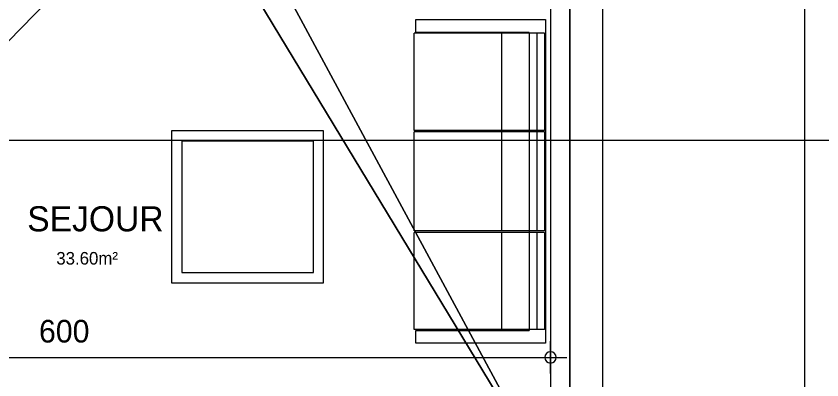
# Model space of a CAD drawing. Header units: metres. Extents: x 1.8 to 61.8, y -53.3 to -11.3.
# Drawn here: x 22.385 to 27.356, y -22.846 to -20.599 of the extents above; entities that cross this region are included whole.
import ezdxf
from ezdxf.enums import TextEntityAlignment as Align
from ezdxf.lldxf.tags import DXFTag

# ---------------------------------------------------------------- set-up
doc = ezdxf.new("R2010")
doc.units = ezdxf.units.M
doc.header["$MEASUREMENT"] = 0
for name, color, linetype in [('Calque commun', 7, 'Continuous'), ('Cotations', 7, 'Continuous'), ('Textes', 7, 'Continuous')]:
    doc.layers.add(name, color=color, linetype=linetype)
doc.styles.add('Century Gothic12', font='GOTHIC.TTF', dxfattribs={"height": 0.077575})
doc.styles.add('Century Gothic18', font='GOTHIC.TTF', dxfattribs={"height": 0.139636})
doc.styles.add('Century Gothic21', font='GOTHIC.TTF', dxfattribs={"height": 0.155151})
tags = doc.linetypes.add('DASHDOT2', pattern=[0.5, 0.25, -0.125, 0, -0.125]).pattern_tags.tags
tags[10:11] = [DXFTag(74, 4), DXFTag(75, 0), DXFTag(340, '0'), DXFTag(46, 1.0), DXFTag(50, 0.0), DXFTag(44, 0.0), DXFTag(45, 0.0)]
tags[8:9] = [DXFTag(74, 4), DXFTag(75, 0), DXFTag(340, '0'), DXFTag(46, 1.0), DXFTag(50, 0.0), DXFTag(44, 0.0), DXFTag(45, 0.0)]
tags[6:7] = [DXFTag(74, 4), DXFTag(75, 0), DXFTag(340, '0'), DXFTag(46, 1.0), DXFTag(50, 0.0), DXFTag(44, 0.0), DXFTag(45, 0.0)]
tags[4:5] = [DXFTag(74, 4), DXFTag(75, 0), DXFTag(340, '0'), DXFTag(46, 1.0), DXFTag(50, 0.0), DXFTag(44, 0.0), DXFTag(45, 0.0)]
tags = doc.linetypes.add('DOT2', pattern=[0.125, 0, -0.125]).pattern_tags.tags
tags[6:7] = [DXFTag(74, 4), DXFTag(75, 0), DXFTag(340, '0'), DXFTag(46, 1.0), DXFTag(50, 0.0), DXFTag(44, 0.0), DXFTag(45, 0.0)]
tags[4:5] = [DXFTag(74, 4), DXFTag(75, 0), DXFTag(340, '0'), DXFTag(46, 1.0), DXFTag(50, 0.0), DXFTag(44, 0.0), DXFTag(45, 0.0)]

# ---------------------------------------------------------------- blocks, each defined once
blk = doc.blocks.new('Block52090')
at = {"layer": 'Calque commun', "color": 7, "linetype": 'Continuous', "lineweight": 18}
blk.add_line((26.0015, -14.7998), (26.0015, -23.7998), dxfattribs=at)
at = {"layer": 'Calque commun', "color": 7, "linetype": 'Continuous', "lineweight": 9}
for p, q in [((25.8015, -14.9998), (25.8015, -23.5998)), ((25.6815, -15.1198), (25.6815, -23.4798))]:
    blk.add_line(p, q, dxfattribs=at)
blk = doc.blocks.new('DimLine52448')
at = {"layer": 'Calque commun', "color": 5, "linetype": 'Continuous', "lineweight": 9}
blk.add_line((27.2499, -23.7998, 0), (27.2499, -14.7998, 0), dxfattribs=at)
blk = doc.blocks.new('lrtbl3')
at = {"layer": 'Calque commun', "color": 8, "linetype": 'ByBlock', "lineweight": 9}
for p, q in [((0, 0), (0.6, 0)), ((0, -0.6), (0, 0)), ((0.6, 0), (0.6, -0.6)), ((0.04, -0.04), (0.56, -0.04)), ((0.04, -0.56), (0.04, -0.04)), ((0.56, -0.04), (0.56, -0.56)), ((0.56, -0.56), (0.04, -0.56)), ((0.6, -0.6), (0, -0.6))]:
    blk.add_line(p, q, dxfattribs=at)
blk = doc.blocks.new('sofa3')
at = {"layer": 'Calque commun', "color": 8, "linetype": 'ByBlock', "lineweight": 9}
for p, q in [((0, 0), (0, -0.8)), ((2, 0), (0, 0)), ((2, 0), (2, 0)), ((2, 0), (2, 0)), ((2, 0), (2, 0)), ((2, 0), (2, 0)), ((2, -0.8), (2, 0)), ((0.685, -0.0067), (0.085, -0.0067)), ((0.085, -0.0067), (0.085, -0.1)), ((0.685, -0.0067), (0.685, -0.1)), ((1.305, -0.0067), (0.695, -0.0067)), ((0.695, -0.0067), (0.695, -0.1)), ((1.305, -0.0067), (1.305, -0.1)), ((1.915, -0.0067), (1.315, -0.0067)), ((1.315, -0.0067), (1.315, -0.1)), ((1.915, -0.0067), (1.915, -0.1)), ((0.685, -0.054), (0.085, -0.054)), ((1.305, -0.054), (0.695, -0.054)), ((1.915, -0.054), (1.315, -0.054)), ((0.08, -0.1), (0.08, -0.1)), ((0.08, -0.1), (0.08, -0.1)), ((0.08, -0.1), (0.08, -0.1)), ((0.08, -0.1), (0.08, -0.1)), ((0.085, -0.1), (0.08, -0.1)), ((0.08, -0.74), (0.08, -0.1)), ((0.685, -0.1), (0.085, -0.1)), ((0.085, -0.1), (0.085, -0.14)), ((0.085, -0.11), (0.085, -0.11)), ((0.085, -0.11), (0.085, -0.11)), ((0.085, -0.14), (0.085, -0.81)), ((0.695, -0.1), (0.685, -0.1)), ((0.685, -0.1), (0.685, -0.14)), ((0.685, -0.11), (0.685, -0.11)), ((0.685, -0.11), (0.685, -0.11)), ((0.685, -0.14), (0.685, -0.81)), ((1.305, -0.1), (0.695, -0.1)), ((0.695, -0.1), (0.695, -0.14)), ((0.695, -0.11), (0.695, -0.11)), ((0.695, -0.11), (0.695, -0.11)), ((0.695, -0.14), (0.695, -0.81)), ((1.315, -0.1), (1.305, -0.1)), ((1.305, -0.1), (1.305, -0.14)), ((1.305, -0.11), (1.305, -0.11)), ((1.305, -0.11), (1.305, -0.11)), ((1.305, -0.14), (1.305, -0.81)), ((1.915, -0.1), (1.315, -0.1)), ((1.315, -0.1), (1.315, -0.14)), ((1.315, -0.11), (1.315, -0.11)), ((1.315, -0.11), (1.315, -0.11)), ((1.315, -0.14), (1.315, -0.81)), ((1.92, -0.1), (1.915, -0.1)), ((1.915, -0.1), (1.915, -0.14)), ((1.915, -0.11), (1.915, -0.11)), ((1.915, -0.11), (1.915, -0.11)), ((1.915, -0.14), (1.915, -0.81)), ((1.92, -0.1), (1.92, -0.1)), ((1.92, -0.1), (1.92, -0.1)), ((1.92, -0.1), (1.92, -0.1)), ((1.92, -0.1), (1.92, -0.1)), ((1.92, -0.1), (1.92, -0.74)), ((0.085, -0.27), (0.685, -0.27)), ((0.695, -0.27), (1.305, -0.27)), ((1.315, -0.27), (1.915, -0.27)), ((0.08, -0.76), (0.08, -0.74)), ((1.92, -0.74), (1.92, -0.76)), ((0.08, -0.8), (0.08, -0.76)), ((1.92, -0.76), (1.92, -0.8)), ((0, -0.8), (0, -0.8)), ((0, -0.8), (0, -0.8)), ((0, -0.8), (0.08, -0.8)), ((0.08, -0.8), (0.08, -0.8)), ((0.08, -0.8), (0.08, -0.8)), ((0.085, -0.81), (0.085, -0.81)), ((0.085, -0.81), (0.085, -0.81)), ((0.085, -0.81), (0.685, -0.81)), ((0.685, -0.81), (0.685, -0.81)), ((0.685, -0.81), (0.685, -0.81)), ((0.695, -0.81), (0.695, -0.81)), ((0.695, -0.81), (0.695, -0.81)), ((0.695, -0.81), (1.305, -0.81)), ((1.305, -0.81), (1.305, -0.81)), ((1.305, -0.81), (1.305, -0.81)), ((1.315, -0.81), (1.315, -0.81)), ((1.315, -0.81), (1.315, -0.81)), ((1.315, -0.81), (1.915, -0.81)), ((1.915, -0.81), (1.915, -0.81)), ((1.915, -0.81), (1.915, -0.81)), ((1.92, -0.8), (1.92, -0.8)), ((1.92, -0.8), (1.92, -0.8)), ((1.92, -0.8), (2, -0.8))]:
    blk.add_line(p, q, dxfattribs=at)
blk = doc.blocks.new('XMODULE1PGNONPMR2')
at = {"layer": 'Calque commun', "color": 5, "linetype": 'Continuous', "lineweight": 9}
blk.add_arc((0, 0), 0.5, 0, 359.99941, dxfattribs=at)
blk = doc.blocks.new('DimLine53340')
at = {"layer": 'Calque commun', "color": 5, "linetype": 'Continuous', "lineweight": 9}
for p, q in [((12.8815, -23.6782), (12.8815, -23.4782)), ((6.8815, -23.5782), (12.8815, -23.5782)), ((12.8815, -23.5782), (12.9815, -23.5782))]:
    blk.add_line(p, q, dxfattribs=at)
at = {"layer": 'Calque commun', "color": 5, "linetype": 'Continuous', "lineweight": 9, "xscale": 0.07000000029802322, "yscale": 0.07000000029802322, "zscale": 0.07000000029802322}
blk.add_blockref('XMODULE1PGNONPMR2', (12.8815, -23.5782), dxfattribs=at)
at = {"layer": 'Calque commun', "color": 5, "linetype": 'Continuous', "lineweight": 9, "style": 'Century Gothic18'}
blk.add_text('600', height=0.13964, dxfattribs=at).set_placement((9.8815, -23.5282), align=Align.BOTTOM_CENTER)
blk = doc.blocks.new('XMODULE1PGNONPMR75')
at = {"layer": 'Calque commun', "color": 0, "linetype": 'DOT2', "lineweight": -2, "extrusion": (0, 0, -1), "xscale": -1, "yscale": -1, "zscale": -1, "rotation": -90.00000000000001}
blk.add_blockref('sofa3', (-12.8509, -23.4912), dxfattribs=at)
at = {"layer": 'Calque commun', "color": 0, "linetype": 'DOT2', "lineweight": -2, "extrusion": (0, 0, -1), "xscale": -1.5625, "yscale": -1.5625, "zscale": -1.5625}
blk.add_blockref('lrtbl3', (-10.5437, -23.1174), dxfattribs=at)
at = {"layer": 'Calque commun', "color": 5, "linetype": 'Continuous', "lineweight": 9}
blk.add_blockref('DimLine53340', (0, 0), dxfattribs=at)
at = {"layer": 'Calque commun', "color": 9, "linetype": 'ByBlock', "lineweight": -2, "style": 'Century Gothic12'}
blk.add_text('33.60m²', height=0.07758, dxfattribs=at).set_placement((9.8324, -22.9274), align=Align.TOP_LEFT)
at = {"layer": 'Textes', "color": 5, "linetype": 'ByBlock', "lineweight": -2, "style": 'Century Gothic21'}
blk.add_text('SEJOUR', height=0.15515, dxfattribs=at).set_placement((9.6531, -22.6448), align=Align.TOP_LEFT)
at = {"layer": 'Calque commun', "color": 9, "linetype": 'Continuous', "lineweight": 9}
mesh = blk.add_polyface(dxfattribs=at)
corners = [(10.5815, -19.6512), (10.5815, -20.5513), (8.2215, -18.6712), (10.8615, -20.6013), (12.8815, -20.6013), (12.8815, -24.3512), (6.8815, -24.3512), (8.2215, -16.2714), (6.9215, -16.2714), (6.8815, -19.6158), (7.2216, -19.6158), (11.7015, -18.6712), (10.8615, -19.5712), (10.8615, -19.6512), (7.2216, -19.0635), (6.9215, -19.0635), (11.7015, -19.5712), (10.8615, -20.5513)]
mesh.append_faces([[corners[k] for k in face] for face in [(0, 12, 13)]], dxfattribs={"vtx0": -1, "color": 9})
mesh.append_faces([[corners[k] for k in face] for face in [(6, 1, 5)]], dxfattribs={"vtx0": -1, "vtx1": -1, "color": 9})
mesh.append_faces([[corners[k] for k in face] for face in [(1, 3, 5), (6, 10, 1), (0, 11, 12), (10, 2, 1), (14, 8, 2)]], dxfattribs={"vtx0": -1, "vtx1": -1, "vtx2": -1, "color": 9})
mesh.append_faces([[corners[k] for k in face] for face in [(0, 2, 11)]], dxfattribs={"vtx0": -1, "vtx2": -1, "color": 9})
mesh.append_faces([[corners[k] for k in face] for face in [(7, 2, 8), (16, 12, 11)]], dxfattribs={"vtx1": -1, "color": 9})
mesh.append_faces([[corners[k] for k in face] for face in [(0, 1, 2), (10, 14, 2)]], dxfattribs={"vtx1": -1, "vtx2": -1, "color": 9})
mesh.append_faces([[corners[k] for k in face] for face in [(3, 4, 5), (6, 9, 10), (14, 15, 8), (1, 17, 3)]], dxfattribs={"vtx2": -1, "color": 9})

msp = doc.modelspace()

# ---------------------------------------------------------------- linework, layer by layer
at = {"layer": 'Calque commun', "color": 12, "linetype": 'Continuous', "lineweight": 18}
msp.add_line((25.8015, -23.6001), (25.8015, -15.0001), dxfattribs=at)
at = {"layer": 'Cotations', "color": 1, "linetype": 'DASHDOT2', "lineweight": 18}
msp.add_line((5.4524, -21.3661), (28.3799, -21.3661), dxfattribs=at)

# ---------------------------------------------------------------- block references
at = {"layer": 'Calque commun', "color": 5, "linetype": 'Continuous', "lineweight": 9}
msp.add_blockref('DimLine52448', (0, 0), dxfattribs=at)
at = {"layer": 'Calque commun', "color": 0, "linetype": 'ByBlock', "lineweight": -2}
for name, p in [('Block52090', (0, 0)), ('XMODULE1PGNONPMR75', (12.8, 0.8714))]:
    msp.add_blockref(name, p, dxfattribs=at)

# ---------------------------------------------------------------- meshes
at = {"layer": 'Calque commun', "color": 7, "linetype": 'Continuous', "lineweight": 9}
mesh = msp.add_polyface(dxfattribs=at)
corners = [(61.7636, -11.3086), (1.7636, -11.3086), (1.7636, -53.3086), (61.7636, -53.3086)]
mesh.append_faces([[corners[k] for k in face] for face in [(0, 1, 2, 3)]], dxfattribs={"color": 7})

doc.saveas('drawing.dxf')
